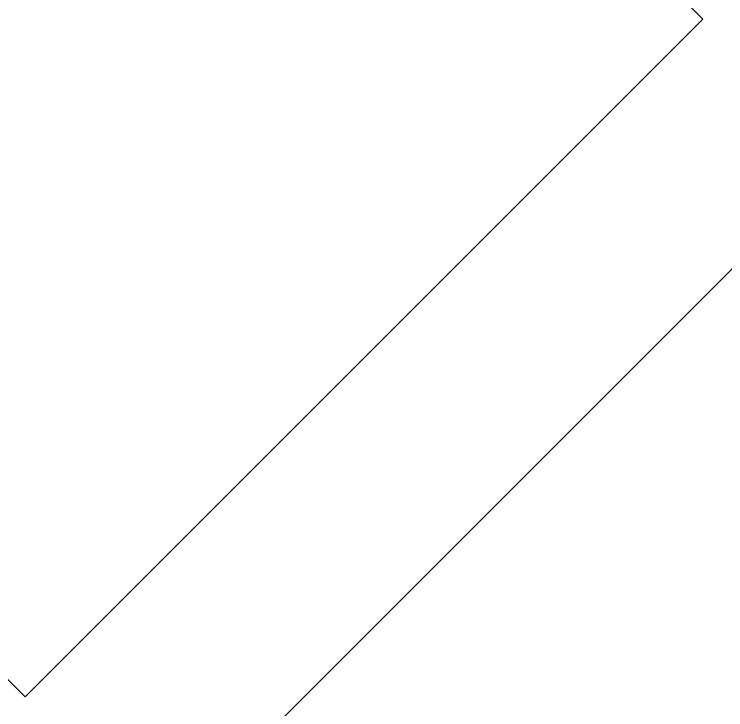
# Model space of a CAD drawing. Header units: inches. Extents: x 0 to 6, y -6 to 0.
# Drawn here: x 1.0316 to 1.2818, y -5.5908 to -5.3462 of the extents above; entities that cross this region are included whole.
import ezdxf

# ---------------------------------------------------------------- set-up
doc = ezdxf.new("R2010")
doc.units = ezdxf.units.IN
doc.header["$MEASUREMENT"] = 0
doc.layers.add('2-2 - Coasters Laser Cut', color=7, linetype='Continuous', lineweight=0)

msp = doc.modelspace()

# ---------------------------------------------------------------- linework, layer by layer
at = {"layer": '2-2 - Coasters Laser Cut'}
for points, knots in [([(0, 0), (0, 0), (0, -6), (0, -6), (0, -6), (6, -6), (6, -6), (6, -6), (6, 0), (6, 0), (6, 0), (0, 0), (0, 0)], [0, 0, 0, 0, 1, 1, 1, 2, 2, 2, 3, 3, 3, 4, 4, 4, 4]), ([(0.79722, -5.34792), (0.79722, -5.34792), (1.03542, -5.10972), (1.03542, -5.10972), (1.03542, -5.10972), (1.27375, -5.34792), (1.27375, -5.34792), (1.27375, -5.34792), (1.03542, -5.58625), (1.03542, -5.58625), (1.03542, -5.58625), (0.79722, -5.34792), (0.79722, -5.34792)], [0, 0, 0, 0, 1, 1, 1, 2, 2, 2, 3, 3, 3, 4, 4, 4, 4]), ([(1.32903, -5.86111), (1.32903, -5.86111), (1.31028, -5.86111), (1.31028, -5.86111), (1.31028, -5.86111), (1.08458, -5.63528), (1.08458, -5.63528), (1.08458, -5.63528), (1.31972, -5.40014), (1.31972, -5.40014), (1.31972, -5.40014), (1.55486, -5.63528), (1.55486, -5.63528), (1.55486, -5.63528), (1.32903, -5.86111), (1.32903, -5.86111)], [0, 0, 0, 0, 1, 1, 1, 2, 2, 2, 3, 3, 3, 4, 4, 4, 5, 5, 5, 5])]:
    msp.add_open_spline(points, degree=3, knots=knots, dxfattribs=at)

doc.saveas('drawing.dxf')
